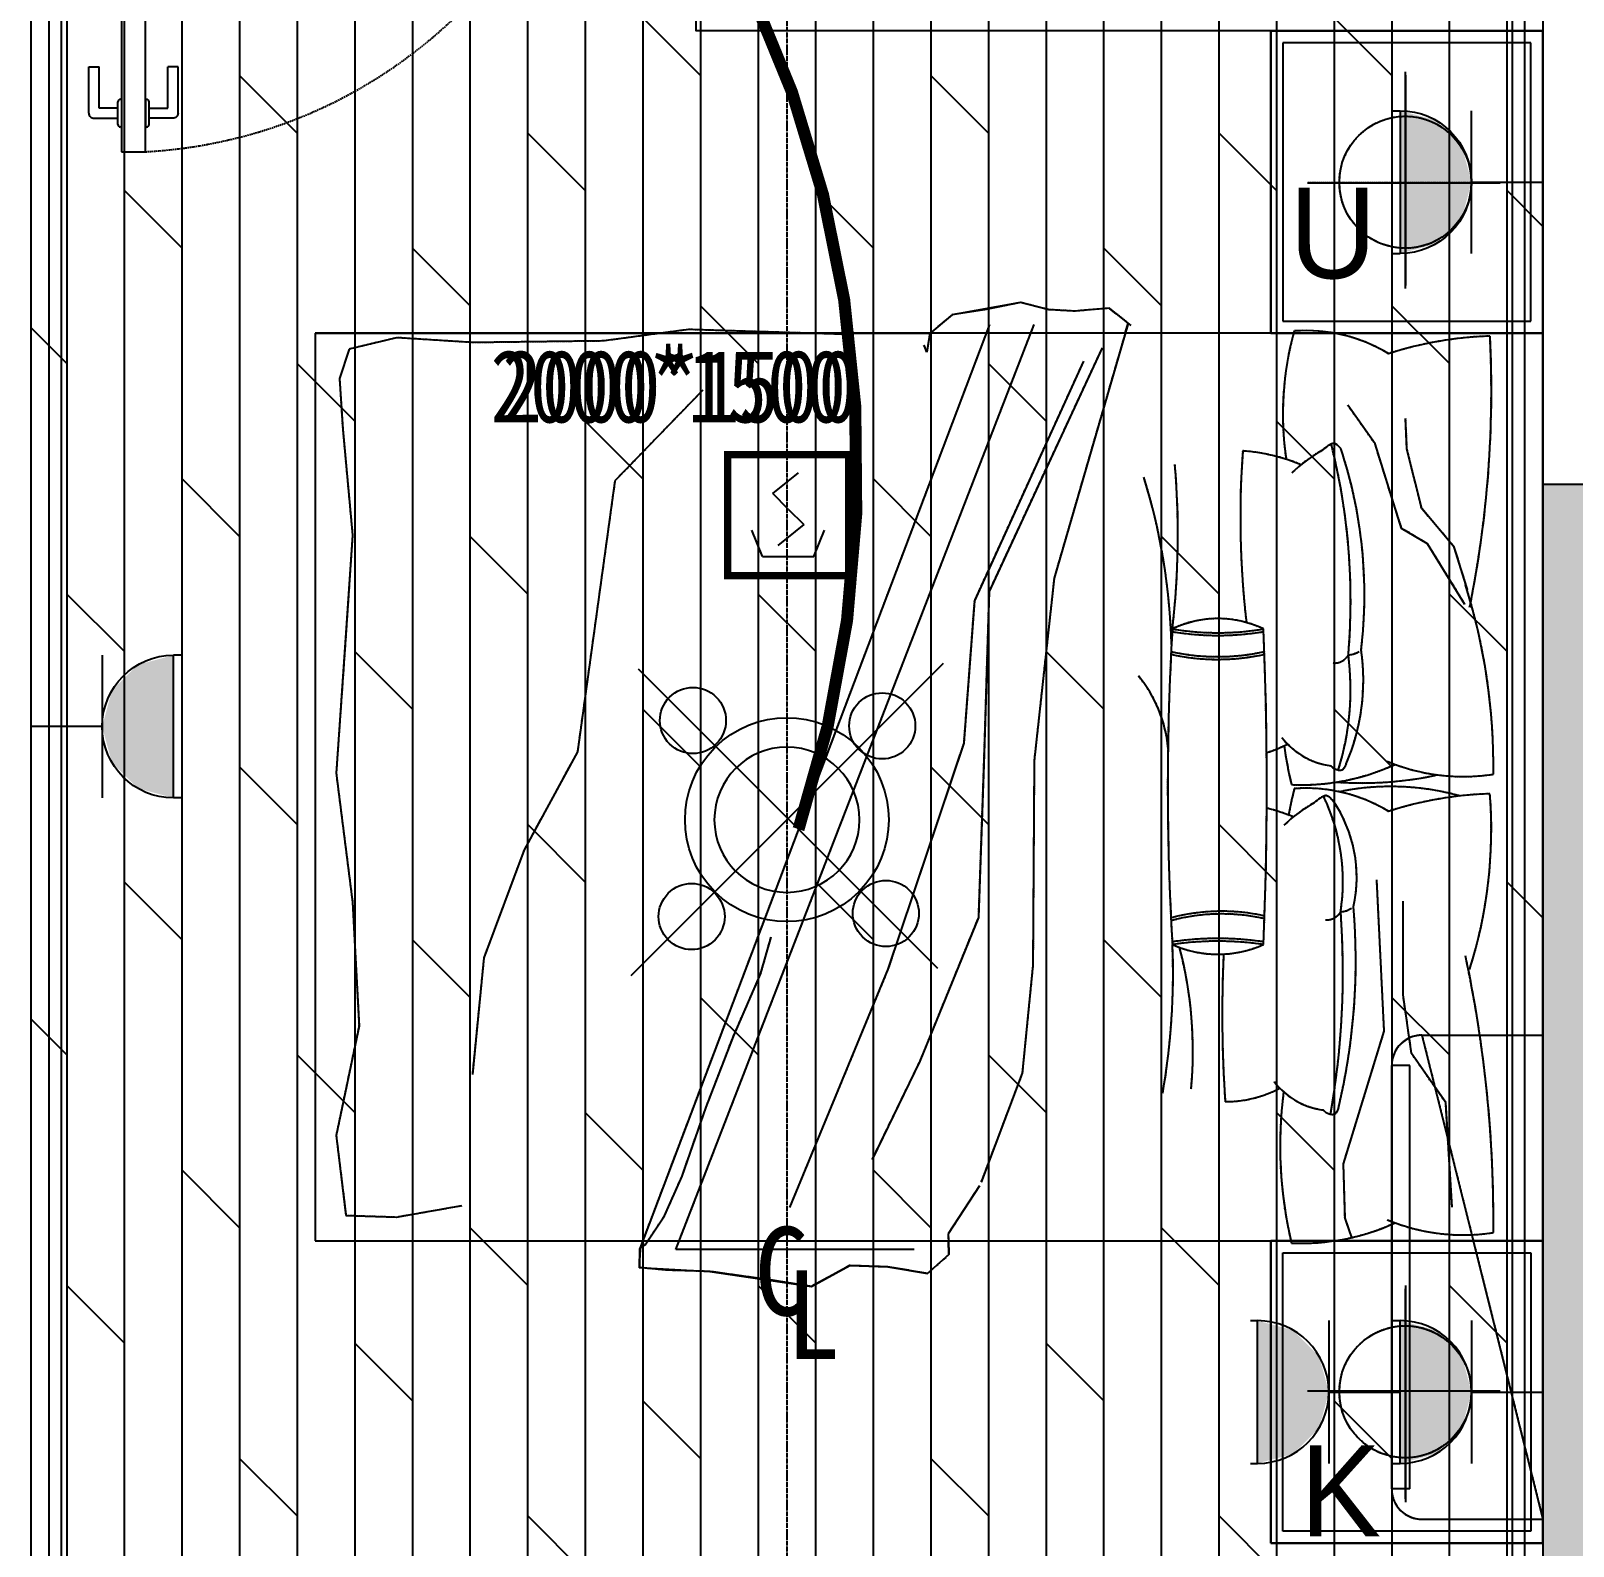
# Model space of a CAD drawing. Extents: x 675652 to 685374, y -153857 to -143837.
# Drawn here: x 679352 to 681902, y -151782 to -149277 of the extents above; entities that cross this region are included whole.
import ezdxf
from ezdxf.enums import TextEntityAlignment as Align

# ---------------------------------------------------------------- set-up
doc = ezdxf.new("R2010")
doc.units = 0
doc.header["$LTSCALE"] = 10
doc.header["$MEASUREMENT"] = 0
doc.linetypes.add('DASH', pattern=[0.35, 0.25, -0.1])
doc.linetypes.add('DOTE', pattern=[2.42, 2, -0.2, 0.02, -0.2])
for name, color, linetype in [('A-WALL', 7, 'Continuous'), ('A-WALL-HATH', 9, 'Continuous'), ('A-地面线', 3, 'Continuous'), ('A-天花尺寸', 3, 'Continuous'), ('A-天花线', 4, 'Continuous'), ('A-家具', 42, 'Continuous'), ('A-强弱电', 3, 'Continuous'), ('A-灯具', 2, 'Continuous'), ('A-灯具开关控制', 153, 'Continuous'), ('A-给排水尺寸', 3, 'Continuous'), ('A-虚线家具', 8, 'Continuous'), ('A-门', 4, 'Continuous'), ('AA$0$A-WALL', 7, 'Continuous'), ('E-EQPM-FIRE', 150, 'Continuous')]:
    doc.layers.add(name, color=color, linetype=linetype)
doc.layers.add('TEL_TEXT', color=4, linetype='Continuous', lineweight=25)
doc.styles.add('_TCH_DIM', font='stylu.ttf')
doc.styles.add('_TEL_DIM', font='SIMPLEX', dxfattribs={"width": 0.8, "height": 3.5, "bigfont": 'HZTXT'})
doc.styles.add('DIM_FONT', font='SIMPLEX.shx', dxfattribs={"width": 0.8})
doc.styles.add('HT宋体', font='', dxfattribs={"width": 0.8})
doc.styles.get("Standard").update_dxf_attribs({"font": 'simhei.ttf'})
doc.styles.add('标注', font='simhei.ttf')
doc.styles.get('HT宋体').set_extended_font_data('SimSun')

# ---------------------------------------------------------------- blocks, each defined once
blk = doc.blocks.new('sdhasdhfa')
at = {"layer": 'A-门'}
for p, q in [((522745.7, -89049.4), (522822.3, -89049.4)), ((522754.2, -89066.4), (522822.3, -89066.4)), ((522822.3, -89049.4), (522822.3, -89066.4)), ((522722.9, -89103.4), (522722.9, -89101.6)), ((522768.6, -89103.4), (522722.9, -89103.4)), ((522727.1, -89097.3), (522764.3, -89097.3)), ((522768.6, -89103.4), (522768.6, -89101.6)), ((522768.6, -89142.9), (522722.9, -89142.9)), ((522722.9, -89142.9), (522722.9, -89144.7)), ((522768.6, -89142.9), (522768.6, -89144.7)), ((522727.1, -89149), (522764.3, -89149)), ((522745.7, -89196.9), (522822.3, -89196.9)), ((522754.2, -89179.9), (522822.3, -89179.9)), ((522822.3, -89196.9), (522822.3, -89179.9))]:
    blk.add_line(p, q, dxfattribs=at)
for points in [[(522745.7, -89049.4), (522745.7, -89049.4, 0.414214), (522737.2, -89057.9), (522737.2, -89097.3)], [(522745.7, -89196.9), (522745.7, -89196.9, -0.414214), (522737.2, -89188.4), (522737.2, -89149)]]:
    blk.add_lwpolyline(points, format="xyb", dxfattribs=at)
for points in [[(522754.2, -89097.3), (522754.2, -89066.4)], [(522754.2, -89149), (522754.2, -89179.9)]]:
    blk.add_lwpolyline(points, dxfattribs=at)
blk.add_lwpolyline([(522681.9, -89103.4), (522681.9, -89142.9), (523481.7, -89142.9), (523481.7, -89103.4)], close=True, dxfattribs=at)
for centre, start, end in [((522727.1, -89101.6), 90, 180), ((522764.3, -89101.6), 360, 90), ((522727.1, -89144.7), 180, 270), ((522764.3, -89144.7), 270, 0)]:
    blk.add_arc(centre, 4.25, start, end, dxfattribs=at)
at = {"layer": 'A-门', "color": 3, "linetype": 'DASH'}
blk.add_arc((523485.8, -89098.3), 805.1, 183.1554, 269.6823, dxfattribs=at)
blk = doc.blocks.new('69825cd')
at = {"layer": 'A-家具', "color": 8, "ltscale": 0.3}
for p, q in [((567417.4, -108550), (567429.4, -108584)), ((567556.8, -108551.2), (567558.7, -108587.2)), ((567686.6, -108550), (567698.6, -108584)), ((567838, -108551.2), (567840, -108587.2)), ((567967.8, -108550), (567979.8, -108584)), ((568107.2, -108551.2), (568109.1, -108587.2)), ((568237, -108550), (568249, -108584)), ((568387.8, -108550), (568399.7, -108584)), ((568539.5, -108550), (568551.4, -108584)), ((567429.4, -108584), (567421.9, -108619.3)), ((567558.7, -108587.2), (567541.6, -108619)), ((567698.6, -108584), (567691, -108619.3)), ((567840, -108587.2), (567822.8, -108619)), ((567979.8, -108584), (567972.3, -108619.3)), ((568109.1, -108587.2), (568092, -108619)), ((568249, -108584), (568241.4, -108619.3)), ((568399.7, -108584), (568392.2, -108619.3)), ((568551.4, -108584), (568543.9, -108619.3))]:
    blk.add_line(p, q, dxfattribs=at)
at = {"layer": 'A-家具', "color": 251}
for p, q in [((568608.8, -108577.2), (567248.8, -108577.2)), ((568608.8, -108597.2), (567248.8, -108597.2))]:
    blk.add_line(p, q, dxfattribs=at)
at = {"layer": 'A-家具'}
blk.add_lwpolyline([(567228.8, -108290.9), (568628.8, -108290.9), (568628.8, -108890.9), (567228.8, -108890.9)], close=True, dxfattribs=at)
at = {"layer": 'A-家具', "color": 251}
blk.add_lwpolyline([(567248.8, -108310.9), (568608.8, -108310.9), (568608.8, -108870.9), (567248.8, -108870.9)], close=True, dxfattribs=at)
at = {"layer": 'A-家具', "color": 8, "ltscale": 0.3}
for points in [[(567385, -108586.8), (567410.3, -108804.5, 0.399141), (567422.8, -108815), (567432.2, -108814.4, 0.414212), (567443.3, -108801.7), (567415.9, -108373, 0.414214), (567403.3, -108361.8), (567393.9, -108362.4, 0.398694), (567382.8, -108374.4)], [(567515.3, -108577.5), (567478.4, -108793.4, 0.399141), (567487.6, -108807.1), (567496.7, -108809.1, 0.414212), (567510.9, -108800.1), (567605.1, -108380.9, 0.414214), (567596, -108366.7), (567586.9, -108364.6, 0.398694), (567572.8, -108373)], [(567654.2, -108586.8), (567679.4, -108804.5, 0.399141), (567692, -108815), (567701.3, -108814.4, 0.414212), (567712.5, -108801.7), (567685.1, -108373, 0.414214), (567672.4, -108361.8), (567663.1, -108362.4, 0.398694), (567651.9, -108374.4)], [(567796.5, -108577.5), (567759.7, -108793.4, 0.399141), (567768.8, -108807.1), (567777.9, -108809.1, 0.414212), (567792.2, -108800.1), (567886.3, -108380.9, 0.414214), (567877.3, -108366.7), (567868.1, -108364.6, 0.398694), (567854.1, -108373)], [(567935.4, -108586.8), (567960.7, -108804.5, 0.399141), (567973.2, -108815), (567982.6, -108814.4, 0.414212), (567993.7, -108801.7), (567966.3, -108373, 0.414214), (567953.7, -108361.8), (567944.3, -108362.4, 0.398694), (567933.2, -108374.4)], [(568065.7, -108577.5), (568028.8, -108793.4, 0.399141), (568038, -108807.1), (568047.1, -108809.1, 0.414212), (568061.3, -108800.1), (568155.5, -108380.9, 0.414214), (568146.4, -108366.7), (568137.3, -108364.6, 0.398694), (568123.2, -108373)], [(568065.7, -108577.5), (568028.8, -108793.4, 0.399141), (568038, -108807.1), (568047.1, -108809.1, 0.414212), (568061.3, -108800.1), (568155.5, -108380.9, 0.414214), (568146.4, -108366.7), (568137.3, -108364.6, 0.398694), (568123.2, -108373)], [(568204.6, -108586.8), (568229.8, -108804.5, 0.399141), (568242.4, -108815), (568251.7, -108814.4, 0.414212), (568262.9, -108801.7), (568235.5, -108373, 0.414214), (568222.8, -108361.8), (568213.5, -108362.4, 0.398694), (568202.3, -108374.4)], [(568204.6, -108586.8), (568229.8, -108804.5, 0.399141), (568242.4, -108815), (568251.7, -108814.4, 0.414212), (568262.9, -108801.7), (568235.5, -108373, 0.414214), (568222.8, -108361.8), (568213.5, -108362.4, 0.398694), (568202.3, -108374.4)], [(568355.3, -108586.8), (568380.6, -108804.5, 0.399141), (568393.2, -108815), (568402.5, -108814.4, 0.414212), (568413.6, -108801.7), (568386.2, -108373, 0.414214), (568373.6, -108361.8), (568364.3, -108362.4, 0.398694), (568353.1, -108374.4)], [(568355.3, -108586.8), (568380.6, -108804.5, 0.399141), (568393.2, -108815), (568402.5, -108814.4, 0.414212), (568413.6, -108801.7), (568386.2, -108373, 0.414214), (568373.6, -108361.8), (568364.3, -108362.4, 0.398694), (568353.1, -108374.4)], [(568507, -108586.8), (568532.3, -108804.5, 0.399141), (568544.9, -108815), (568554.2, -108814.4, 0.414212), (568565.3, -108801.7), (568538, -108373, 0.414214), (568525.3, -108361.8), (568516, -108362.4, 0.398694), (568504.8, -108374.4)], [(568507, -108586.8), (568532.3, -108804.5, 0.399141), (568544.9, -108815), (568554.2, -108814.4, 0.414212), (568565.3, -108801.7), (568538, -108373, 0.414214), (568525.3, -108361.8), (568516, -108362.4, 0.398694), (568504.8, -108374.4)]]:
    blk.add_lwpolyline(points, format="xyb", close=True, dxfattribs=at)
for centre, radius, start, end in [((567449.6, -108582.7), 64.6, 111.8736, 255.4366), ((567578.4, -108591.7), 64.6, 95.5634, 239.1264), ((567718.7, -108582.7), 64.6, 111.8736, 255.4366), ((567859.7, -108591.7), 64.6, 95.5634, 239.1264), ((567999.9, -108582.7), 64.6, 111.8736, 255.4366), ((568128.8, -108591.7), 64.6, 95.5634, 239.1264), ((568269.1, -108582.7), 64.6, 111.8736, 255.4366), ((568419.9, -108582.7), 64.6, 111.8736, 255.4366), ((568571.6, -108582.7), 64.6, 111.8736, 255.4366), ((567419.6, -108584.6), 34.7, 93.6551, 273.6551), ((567549.2, -108585.1), 34.7, 77.3449, 257.3449), ((567688.8, -108584.6), 34.7, 93.6551, 273.6551), ((567830.4, -108585.1), 34.7, 77.3449, 257.3449), ((567970, -108584.6), 34.7, 93.6551, 273.6551), ((568099.6, -108585.1), 34.7, 77.3449, 257.3449), ((568239.2, -108584.6), 34.7, 93.6551, 273.6551), ((568390, -108584.6), 34.7, 93.6551, 273.6551), ((568541.7, -108584.6), 34.7, 93.6551, 273.6551)]:
    blk.add_arc(centre, radius, start, end, dxfattribs=at)
blk = doc.blocks.new('0215sds')
at = {"layer": 'A-家具'}
for p, q in [((659771.5, -109224.2), (659321.5, -109224.2)), ((659321.5, -109224.2), (659321.5, -109724.2)), ((659321.5, -109224.2), (659321.5, -109724.2)), ((659771.5, -109224.2), (659321.5, -109224.2)), ((659771.5, -109724.2), (659771.5, -109224.2)), ((659771.5, -109724.2), (659771.5, -109224.2)), ((659544.5, -109650.1), (659544.5, -109292.2)), ((659544.5, -109297.4), (659544.5, -109644.9)), ((659700.5, -109475.8), (659382.4, -109475.8)), ((657741.5, -109724.2), (657741.5, -111224.2)), ((657741.5, -109724.2), (657741.5, -111224.2)), ((659741.5, -109724.2), (657741.5, -109724.2)), ((659321.5, -109724.2), (659771.5, -109724.2)), ((659321.5, -109724.2), (659771.5, -109724.2)), ((659741.5, -109724.2), (659771.5, -109724.2)), ((659741.5, -111224.2), (659741.5, -109724.2)), ((659771.5, -109724.2), (659771.5, -111224.2)), ((657741.5, -111224.2), (659741.5, -111224.2)), ((659321.5, -111724.2), (659321.5, -111224.2)), ((659321.5, -111224.2), (659771.5, -111224.2)), ((659321.5, -111724.2), (659321.5, -111224.2)), ((659321.5, -111224.2), (659771.5, -111224.2)), ((659771.5, -111224.2), (659741.5, -111224.2)), ((659771.5, -111224.2), (659771.5, -111724.2)), ((659771.5, -111224.2), (659771.5, -111724.2)), ((659544.5, -111298.3), (659544.5, -111656.3)), ((659544.5, -111651), (659544.5, -111303.5)), ((659700.5, -111472.7), (659382.4, -111472.7)), ((659771.5, -111724.2), (659321.5, -111724.2)), ((659771.5, -111724.2), (659321.5, -111724.2))]:
    blk.add_line(p, q, dxfattribs=at)
at = {"layer": 'A-家具', "color": 252}
for p, q in [((659751.5, -109244.2), (659341.5, -109244.2)), ((659341.5, -109244.2), (659341.5, -109704.2)), ((659751.5, -109704.2), (659751.5, -109244.2)), ((659341.5, -109704.2), (659751.5, -109704.2)), ((659341.5, -111704.2), (659341.5, -111244.2)), ((659341.5, -111244.2), (659751.5, -111244.2)), ((659751.5, -111244.2), (659751.5, -111704.2)), ((659751.5, -111704.2), (659341.5, -111704.2))]:
    blk.add_line(p, q, dxfattribs=at)
at = {"layer": 'A-家具', "color": 8}
for p, q in [((658908, -109673.2), (658848.3, -109685.2)), ((658954.5, -109685.2), (658908, -109673.2)), ((658794.7, -109693.5), (658757.7, -109724.5)), ((658848.3, -109685.2), (658794.7, -109693.5)), ((658997.4, -109687.6), (658954.5, -109685.2)), ((659054.7, -109682.8), (658997.4, -109687.6)), ((659090.5, -109711.4), (659054.7, -109682.8)), ((658358.6, -109717.9), (658218.5, -109736.8)), ((658856.4, -109709.8), (658277.6, -111238.6)), ((658337.9, -111238.6), (658930.3, -109709.8)), ((658620.1, -109726), (658358.6, -109717.9)), ((658757.7, -109724.5), (658752.9, -109755.6)), ((659084.9, -109709.8), (658963.4, -110128.8)), ((657797.9, -109750.3), (657781.7, -109798.8)), ((657876.1, -109731.4), (657797.9, -109750.3)), ((658002.8, -109739.5), (657876.1, -109731.4)), ((658218.5, -109736.8), (658002.8, -109739.5)), ((658752.9, -109755.6), (658748.2, -109743.6)), ((659042.5, -109748.3), (658855.7, -110150.8)), ((659011.8, -109770.3), (658831.5, -110166.2)), ((657781.7, -109798.8), (657787.1, -109882.4)), ((658382.4, -109818.1), (658237.1, -109968.1)), ((659493.9, -109906.8), (659448.7, -109842.9)), ((659546.7, -109915.6), (659544.5, -109864.9)), ((657787.1, -109882.4), (657803.3, -110057.7)), ((659519.2, -109988.3), (659493.9, -109906.8)), ((659571, -110013.7), (659546.7, -109915.6)), ((658237.1, -109968.1), (658175.2, -110415.9)), ((659537.9, -110046.7), (659519.2, -109988.3)), ((659624.9, -110077.5), (659571, -110013.7)), ((657803.3, -110057.7), (657792.5, -110219.5)), ((659580.9, -110072), (659537.9, -110046.7)), ((659642.6, -110172.3), (659580.9, -110072)), ((659647, -110148.1), (659624.9, -110077.5)), ((658963.4, -110128.8), (658930.4, -110430.1)), ((658855.7, -110150.8), (658846.9, -110436.7)), ((658831.5, -110166.2), (658813.9, -110401.5)), ((657792.5, -110219.5), (657776.3, -110451.4)), ((658813.9, -110401.5), (658688.6, -110775.4)), ((658175.2, -110415.9), (658087.1, -110577.9)), ((658846.9, -110436.7), (658838.1, -110689.6)), ((658930.4, -110430.1), (658928.2, -110768.8)), ((657776.3, -110451.4), (657803.3, -110664.5)), ((658087.1, -110577.9), (658020.5, -110756.6)), ((659496.2, -110627.5), (659508.5, -110877.7)), ((657803.3, -110664.5), (657814.1, -110869.4)), ((659540.3, -110817.8), (659540.3, -110662.8)), ((658838.1, -110689.6), (658741.3, -110927.2)), ((658478, -110783.6), (658495.2, -110722.5)), ((658020.5, -110756.6), (658001.4, -110949.5)), ((658928.2, -110768.8), (658910.6, -110947)), ((658433, -110886.6), (658478, -110783.6)), ((658688.6, -110775.4), (658525.9, -111169.1)), ((659554.3, -110914.7), (659540.3, -110817.8)), ((657814.1, -110869.4), (657776.3, -111050.1)), ((658387.9, -111003.5), (658433, -110886.6)), ((659508.5, -110877.7), (659441.3, -111097)), ((659610.7, -110995.8), (659554.3, -110914.7)), ((658741.3, -110927.2), (658662.2, -111089.9)), ((658910.6, -110947), (658842.5, -111127.3)), ((659621.3, -111168.5), (659610.7, -110995.8)), ((658348.2, -111117.2), (658387.9, -111003.5)), ((657776.3, -111050.1), (657792.5, -111182.3)), ((659441.3, -111097), (659443.8, -111186.7)), ((658319.3, -111182.7), (658348.2, -111117.2)), ((658839.8, -111133.3), (658788.3, -111212.7)), ((657876.1, -111185), (657983.9, -111166.1)), ((657792.5, -111182.3), (657876.1, -111185)), ((658287.1, -111230.9), (658319.3, -111182.7)), ((659443.8, -111186.7), (659455.7, -111220.2)), ((658279.6, -111236.3), (658287.1, -111230.9)), ((658788.3, -111212.7), (658789.4, -111247)), ((658277.5, -111268.5), (658279.6, -111236.3)), ((658732, -111238.6), (658337.9, -111238.6)), ((658789.4, -111247), (658754, -111278.1)), ((658321.4, -111272.8), (658277.5, -111268.5)), ((658394.4, -111274.9), (658321.4, -111272.8)), ((658500.9, -111289.9), (658394.4, -111274.9)), ((658625.3, -111265.3), (658562, -111299.6)), ((658688.6, -111267.4), (658625.3, -111265.3)), ((658754, -111278.1), (658688.6, -111267.4)), ((658562, -111299.6), (658500.9, -111289.9))]:
    blk.add_line(p, q, dxfattribs=at)
at = {"layer": 'A-家具'}
for centre in [(659544, -109474.5), (659544, -111473.9)]:
    blk.add_circle(centre, 109.1, dxfattribs=at)
for centre, radius, start, end in [((659848.1, -109857.9), 506.7, 164.2475, 188.4671), ((659379.3, -109984.9), 265.2, 58.8581, 94.0582), ((659701.6, -110331.5), 602.8, 91.6825, 107.8912), ((657894.4, -109820.2), 1791.9, 348.5156, 2.9188), ((660796.6, -110028.3), 1525.4, 175.8786, 186.547), ((659253.8, -110223.6), 305.7, 67.3548, 85.9945), ((659531.3, -110137.6), 252.9, 119.7436, 133.8649), ((658708.7, -110156.5), 767.7, 353.2076, 18.3828), ((658690.3, -110440.2), 999.3, 359.2675, 17.4919), ((659234.2, -110370.5), 174.7, 64.4631, 115.5422), ((663529.6, -110473.7), 4378.5, 176.5849, 183.4151), ((659234.2, -109765.1), 454.1, 260.4535, 279.5517), ((653115.1, -110473.7), 6199.9, 357.58865, 2.41135), ((659127.2, -110297.9), 347.4, 336.5683, 8.3603), ((659448.1, -110220), 35.7, 272.7829, 303.2561), ((659437.1, -110317.2), 122.9, 217.6078, 262.448), ((660032.4, -110310), 695.4, 187.9195, 193.3198), ((659372.6, -110102.4), 368.2, 267.369, 294.7777), ((659639.6, -110131.5), 325.3, 247.2889, 278.8361), ((659471.8, -109873.2), 594.3, 291.5018, 291.5201), ((659471.8, -109873.2), 594.3, 266.0004, 282.1973), ((659945.3, -110625.3), 603.4, 165.7481, 169.991), ((659379.3, -110741.4), 265.2, 58.8581, 94.0582), ((659520.1, -110904.3), 430.9, 74.5703, 101.4452), ((659701.6, -111088), 602.8, 91.6825, 107.8912), ((658923.2, -110544.8), 763, 342.3651, 4.4568), ((659518.6, -110719.7), 252.9, 119.7436, 133.8649), ((659238.4, -110623.3), 225.2, 347.5527, 34.2605), ((658405.9, -110760.5), 1056.2, 346.6167, 4.8117), ((659234, -111242), 513, 81.5378, 98.423), ((659234.2, -110566.5), 184.1, 245.8355, 294.1253), ((661306.7, -110850.1), 2065.5, 177.2336, 184.0016), ((657587.5, -111191.6), 2102.2, 359.478, 12.0362), ((659246.5, -110801.4), 192.8, 269.9316, 298.0911), ((659424.4, -110886.2), 122.9, 217.6078, 262.448), ((660032.4, -111067.7), 695.4, 172.5954, 193.3198), ((659372.6, -110860.1), 368.2, 267.369, 294.7777), ((659639.6, -110889.3), 325.3, 247.2889, 278.8361)]:
    blk.add_arc(centre, radius, start, end, dxfattribs=at)
at = {"layer": 'A-家具', "color": 8}
for centre, radius, start, end in [((658389.7, -110166.3), 1063.9, 355.1839, 14.0659), ((657796.6, -110056.3), 1371.3, 353.4434, 4.8204), ((658120.8, -110267.6), 1037, 1.596, 17.1373), ((659234.2, -109765.1), 458.5, 260.4535, 279.5517), ((659233.7, -109902.2), 361, 257.5472, 282.5216), ((659233.7, -109902.2), 356.5, 257.5472, 282.5216), ((659427, -110243.3), 25.9, 264.4356, 331.5699), ((659007.7, -110313.1), 445.8, 342.5524, 7.4008), ((658934.7, -110429.2), 217.9, 5.5759, 39.5349), ((659259.2, -110232.5), 192.8, 286.7376, 298.0911), ((659112.5, -110630.9), 328.3, 351.3722, 25.4497), ((659241.2, -110805.7), 305.7, 67.3548, 76.0422), ((659240.4, -111003.9), 324.4, 77.2311, 105.1765), ((659240.4, -111003.9), 319.9, 77.2311, 105.1765), ((659414.4, -110667.9), 25.9, 264.4356, 331.5699), ((658084.7, -110780.6), 1356.1, 350.0193, 4.2479), ((659435.4, -110644.6), 35.7, 272.7829, 303.2561), ((658031.1, -110783.8), 1128.9, 349.9799, 2.5011), ((659234, -111242), 517.5, 81.5378, 98.423), ((658510.9, -110911.7), 681.9, 354.8223, 14.6438)]:
    blk.add_arc(centre, radius, start, end, dxfattribs=at)
at = {"layer": 'A-家具'}
for points, knots in [([(659437.2, -109914.4), (659433.3, -109910.3), (659426.8, -109903.3), (659414.9, -109911.1), (659409.1, -109915.5), (659405.8, -109918)], [0, 0, 0, 0, 14.650282, 24.537893, 37.312629, 37.312629, 37.312629, 37.312629]), ([(659446, -110436), (659444.2, -110440.4), (659440.9, -110448.7), (659427.8, -110445.8), (659423, -110441.2), (659420.9, -110439.1)], [0, 0, 0, 0, 12.454611, 23.582164, 32.613116, 32.613116, 32.613116, 32.613116]), ([(659424.5, -110496.6), (659420.6, -110492.4), (659414.1, -110485.5), (659402.2, -110493.2), (659396.4, -110497.6), (659393.1, -110500.1)], [0, 0, 0, 0, 14.650282, 24.537893, 37.312629, 37.312629, 37.312629, 37.312629]), ([(659433.4, -111005), (659431.6, -111009.3), (659428.2, -111017.7), (659415.1, -111014.7), (659410.4, -111010.1), (659408.2, -111008)], [0, 0, 0, 0, 12.454611, 23.582164, 32.613116, 32.613116, 32.613116, 32.613116])]:
    blk.add_open_spline(points, degree=3, knots=knots, dxfattribs=at)
at = {"layer": 'A-给排水尺寸', "extrusion": (0, 0, -1)}
for p, q in [((659321.5, -109724.2), (659321.5, -109224.2)), ((659321.5, -109224.2), (659771.5, -109224.2)), ((659771.5, -109224.2), (659771.5, -109724.2)), ((659771.5, -109224.2), (659771.5, -109224.2)), ((658908, -109673.2), (658794.7, -109693.5)), ((658954.5, -109685.2), (658908, -109673.2)), ((658794.7, -109693.5), (658757.7, -109724.5)), ((658997.4, -109687.6), (658954.5, -109685.2)), ((659054.7, -109682.8), (658997.4, -109687.6)), ((659085.7, -109707.6), (659054.7, -109682.8)), ((658757.7, -109724.5), (657741.5, -109724.5)), ((657741.5, -109724.5), (657741.5, -111224.2)), ((659080.7, -109724.2), (659085.7, -109707.6)), ((659359.4, -109724.2), (659080.7, -109724.2)), ((659771.5, -109724.2), (659321.5, -109724.2)), ((659360.5, -109720.3), (659359.4, -109724.2)), ((659374.7, -109719.7), (659360.5, -109720.3)), ((659392.4, -109720), (659374.7, -109719.7)), ((659407.8, -109721.2), (659392.4, -109720)), ((659428.3, -109724.2), (659407.8, -109721.2)), ((659771.5, -109724.2), (659428.3, -109724.2)), ((659771.5, -111224.2), (659771.5, -109724.2)), ((657741.5, -111224.2), (658283.1, -111224.2)), ((658283.1, -111224.2), (658277.6, -111238.6)), ((658789.4, -111247), (658788.6, -111224.2)), ((658788.6, -111224.2), (659354.8, -111224.2)), ((659354.8, -111224.2), (659355.7, -111227.9)), ((659355.7, -111227.9), (659372.6, -111228.3)), ((659372.6, -111228.3), (659391.2, -111227.8)), ((659391.2, -111227.8), (659427.5, -111224.2)), ((659427.5, -111224.2), (659771.5, -111224.2)), ((659771.5, -111224.2), (659771.5, -111224.2)), ((658277.6, -111238.6), (658277.5, -111268.5)), ((658754, -111278.1), (658789.4, -111247)), ((658277.5, -111268.5), (658394.4, -111274.9)), ((658394.4, -111274.9), (658562, -111299.6)), ((658562, -111299.6), (658625.3, -111265.3)), ((658625.3, -111265.3), (658688.6, -111267.4)), ((658688.6, -111267.4), (658754, -111278.1))]:
    blk.add_line(p, q, dxfattribs=at)
at = {"layer": 'A-给排水尺寸'}
for p, q in [((659771.5, -111224.2), (659321.5, -111224.2)), ((659321.5, -111224.2), (659321.5, -111724.2)), ((659771.5, -111724.2), (659771.5, -111224.2)), ((659321.5, -111724.2), (659771.5, -111724.2)), ((659771.5, -111724.2), (659771.5, -111724.2))]:
    blk.add_line(p, q, dxfattribs=at)
at = {"layer": 'A-家具', "color": 8, "style": 'HT宋体', "width": 0.8}
blk.add_text('2000*1500', height=120, dxfattribs=at).set_placement((658031.4, -109871.5))
blk = doc.blocks.new('C$0$F+B5-改$0$F+B5-改$0$空调室内机')
at = {"layer": 'A-家具'}
for p, q in [((-800, -200), (-800, 0)), ((-800, 0), (0, 0)), ((0, -200), (0, 0)), ((-50, -220), (-750, -220)), ((-750, -220), (-750, -250)), ((-50, -220), (-50, -250)), ((-50, -250), (-750, -250))]:
    blk.add_line(p, q, dxfattribs=at)
at = {"layer": 'A-家具', "color": 8}
blk.add_line((-800, -200), (0, 0), dxfattribs=at)
at = {"layer": 'A-家具'}
for centre, start, end in [((-750, -200), 180, 270), ((-50, -200), 270, 0)]:
    blk.add_arc(centre, 50, start, end, dxfattribs=at)
blk = doc.blocks.new('$equip$00001237')
for p, q in [((-0.32, 0.672), (-0.32, 0.64)), ((-0.32, 0.64), (0.32, 0.64)), ((0.32, 0.672), (0.32, 0.64)), ((0.32, 0.32), (-0.32, 0.32)), ((0, 0.32), (0, 0))]:
    blk.add_line(p, q)
blk.add_arc((0, 0.64), 0.32, 180, 0)
for points in [[(0.2771, 0.48), (-0.2771, 0.48), (0.32, 0.64), (-0.32, 0.64)], [(0.16, 0.3629), (-0.16, 0.3629), (0.2771, 0.48), (-0.2771, 0.48)], [(0, 0.32), (0, 0.32), (0.16, 0.3629), (-0.16, 0.3629)]]:
    blk.add_solid(points)
at = {"flags": 9}
blk.add_attdef('A', (0, 0), '', height=0.0000128, dxfattribs=at)
blk = doc.blocks.new('5698sds')
at = {"layer": 'A-虚线家具', "linetype": 'DASH'}
for p, q in [((680936.7, -164288.9), (680357.9, -165817.7)), ((680418.2, -165817.7), (681010.5, -164288.9)), ((679821.7, -164303.3), (679821.7, -165803.3)), ((679821.7, -164303.3), (679821.7, -165803.3)), ((681821.7, -164303.3), (679821.7, -164303.3)), ((679956.4, -164310.5), (679878.2, -164329.4)), ((680083.1, -164318.6), (679956.4, -164310.5)), ((680298.7, -164315.9), (680083.1, -164318.6)), ((680438.9, -164297), (680298.7, -164315.9)), ((680700.4, -164305.1), (680438.9, -164297)), ((681821.7, -165803.3), (681821.7, -164303.3)), ((679878.2, -164329.4), (679862, -164377.9)), ((679862, -164377.9), (679867.4, -164461.5)), ((679867.4, -164461.5), (679883.6, -164636.8)), ((679883.6, -164636.8), (679872.8, -164798.6)), ((679872.8, -164798.6), (679856.6, -165030.5)), ((679856.6, -165030.5), (679883.6, -165243.5)), ((679883.6, -165243.5), (679894.3, -165448.5)), ((679894.3, -165448.5), (679856.6, -165629.2)), ((681651.7, -165463.5), (681851.7, -165463.5)), ((681631.7, -165513.5), (681601.7, -165513.5)), ((679856.6, -165629.2), (679872.8, -165761.3)), ((679956.4, -165764), (680064.2, -165745.1)), ((679872.8, -165761.3), (679956.4, -165764)), ((679821.7, -165803.3), (681821.7, -165803.3)), ((680812.2, -165817.7), (680418.2, -165817.7))]:
    blk.add_line(p, q, dxfattribs=at)
blk.add_lwpolyline([(680451.7, -163203.3), (681851.7, -163203.3), (681851.7, -163803.3), (680451.7, -163803.3)], close=True, dxfattribs=at)
for points in [[(681170.7, -164290.5), (681134.9, -164261.8), (681077.7, -164266.6), (681034.8, -164264.2), (680988.2, -164252.3), (680928.6, -164264.2), (680874.9, -164272.6), (680838, -164303.6), (680833.2, -164334.6), (680828.4, -164322.7)], [(681165.2, -164288.9), (681043.6, -164707.9), (681010.7, -165009.2), (681008.5, -165347.9), (680990.9, -165526), (680922.7, -165706.4)], [(681821.7, -164303.3), (681851.7, -164303.3), (681851.7, -165803.3), (681821.7, -165803.3)], [(681122.8, -164327.4), (680935.9, -164729.9), (680927.1, -165015.8), (680918.3, -165268.7), (680821.6, -165506.2), (680742.4, -165669)], [(681092, -164349.4), (680911.7, -164745.3), (680894.1, -164980.6), (680768.8, -165354.5), (680606.1, -165748.1)], [(680462.7, -164397.1), (680317.4, -164547.2), (680255.5, -164995), (680167.4, -165157), (680100.7, -165335.6), (680081.7, -165528.6)], [(681722.8, -164751.3), (681661.1, -164651.1), (681618.2, -164625.8), (681599.5, -164567.4), (681574.2, -164485.9), (681529, -164422)], [(681727.2, -164727.1), (681705.2, -164656.6), (681651.2, -164592.7), (681627, -164494.7), (681624.8, -164444)], [(681576.5, -165206.6), (681588.8, -165456.8), (681521.5, -165676.1), (681524, -165765.7), (681536, -165799.3)], [(681701.6, -165747.6), (681691, -165574.9), (681634.6, -165493.8), (681620.5, -165396.9), (681620.5, -165241.8)], [(680920, -165712.4), (680868.5, -165791.8), (680869.6, -165826.1), (680834.2, -165857.2), (680768.8, -165846.5), (680705.5, -165844.3), (680642.3, -165878.6), (680581.1, -165869), (680474.6, -165854), (680401.7, -165851.8), (680357.7, -165847.5), (680359.9, -165815.4), (680367.4, -165810), (680399.6, -165761.7), (680428.5, -165696.3), (680468.2, -165582.6), (680513.2, -165465.6), (680558.3, -165362.7), (680575.4, -165301.5)]]:
    blk.add_lwpolyline(points, dxfattribs=at)
for centre, radius, start, end in [((681928.4, -164436.9), 506.7, 164.2475, 188.4671), ((681459.5, -164563.9), 265.2, 58.8581, 94.0582), ((681781.9, -164910.5), 602.8, 91.6825, 107.8912), ((679974.6, -164399.3), 1791.9, 348.5156, 2.9188), ((682876.9, -164607.3), 1525.4, 175.8786, 186.547), ((681334.1, -164802.6), 305.7, 67.3548, 85.9945), ((681611.5, -164716.7), 252.9, 119.7436, 133.8649), ((680469.9, -164745.4), 1063.9, 355.1839, 14.0659), ((680789, -164735.6), 767.7, 353.2076, 18.3828), ((679876.8, -164635.3), 1371.3, 353.4434, 4.8204), ((680201.1, -164846.6), 1037, 1.596, 17.1373), ((680770.6, -165019.3), 999.3, 359.2675, 17.4919), ((681314.4, -164949.5), 174.7, 64.4631, 115.5422), ((685609.8, -165052.7), 4378.5, 176.5849, 183.4151), ((681314.4, -164344.1), 458.5, 260.4535, 279.5517), ((681314.4, -164344.1), 454.1, 260.4535, 279.5517), ((675195.3, -165052.8), 6199.9, 357.58865, 2.41135), ((681313.9, -164481.2), 356.5, 257.5472, 282.5216), ((681207.5, -164876.9), 347.4, 336.5683, 8.3603), ((681528.3, -164799.1), 35.7, 272.7829, 303.2561), ((681313.9, -164481.2), 361, 257.5472, 282.5216), ((681507.3, -164822.4), 25.9, 264.4356, 331.5699), ((681087.9, -164892.1), 445.8, 342.5524, 7.4008), ((681015, -165008.3), 217.9, 5.5759, 39.5349), ((681339.5, -164811.5), 192.8, 286.7376, 298.0911), ((681517.3, -164896.3), 122.9, 217.6078, 262.448), ((682112.6, -164889.1), 695.4, 187.9195, 193.3198), ((681552, -164452.2), 594.3, 291.5018, 291.5201), ((681452.9, -164681.4), 368.2, 267.369, 294.7777), ((681552, -164452.2), 594.3, 266.0004, 282.1973), ((681719.9, -164710.6), 325.3, 247.2889, 278.8361), ((682025.6, -165204.4), 603.4, 165.7481, 169.991), ((681459.5, -165320.4), 265.2, 58.8581, 94.0582), ((681600.3, -165483.4), 430.9, 74.5703, 101.4452), ((681598.9, -165298.8), 252.9, 119.7436, 133.8649), ((681192.8, -165210), 328.3, 351.3722, 25.4497), ((681318.7, -165202.4), 225.2, 347.5527, 34.2605), ((681781.9, -165667), 602.8, 91.6825, 107.8912), ((681003.4, -165123.8), 763, 342.3651, 4.4568), ((681321.4, -165384.8), 305.7, 67.3548, 76.0422), ((681320.7, -165583), 324.4, 77.2311, 105.1765), ((681320.7, -165583), 319.9, 77.2311, 105.1765), ((681494.6, -165246.9), 25.9, 264.4356, 331.5699), ((680165, -165359.7), 1356.1, 350.0193, 4.2479), ((680486.1, -165339.5), 1056.2, 346.6167, 4.8117), ((681515.7, -165223.6), 35.7, 272.7829, 303.2561), ((680111.3, -165362.8), 1128.9, 349.9799, 2.5011), ((681314.3, -165821.1), 517.5, 81.5378, 98.423), ((681314.3, -165821.1), 513, 81.5378, 98.423), ((681314.5, -165145.5), 184.1, 245.8355, 294.1253), ((680591.2, -165490.8), 681.9, 354.8223, 14.6438), ((683387, -165429.1), 2065.5, 177.2336, 184.0016), ((679667.7, -165770.6), 2102.2, 359.478, 12.0362), ((681651.7, -165513.5), 50, 90, 180), ((681504.6, -165465.2), 122.9, 217.6078, 262.448), ((681326.8, -165380.5), 192.8, 269.9316, 298.0911), ((682112.6, -165646.8), 695.4, 172.5954, 193.3198), ((681452.9, -165439.1), 368.2, 267.369, 294.7777), ((681719.9, -165468.3), 325.3, 247.2889, 278.8361)]:
    blk.add_arc(centre, radius, start, end, dxfattribs=at)
for points, knots in [([(681517.5, -164493.5), (681513.6, -164489.4), (681507, -164482.4), (681495.1, -164490.1), (681489.3, -164494.5), (681486, -164497)], [0, 0, 0, 0, 14.650282, 24.537893, 37.312629, 37.312629, 37.312629, 37.312629]), ([(681526.3, -165015.1), (681524.5, -165019.5), (681521.1, -165027.8), (681508, -165024.8), (681503.3, -165020.2), (681501.2, -165018.1)], [0, 0, 0, 0, 12.454611, 23.582164, 32.613116, 32.613116, 32.613116, 32.613116]), ([(681504.8, -165075.6), (681500.9, -165071.5), (681494.4, -165064.5), (681482.5, -165072.2), (681476.6, -165076.7), (681473.4, -165079.2)], [0, 0, 0, 0, 14.650282, 24.537893, 37.312629, 37.312629, 37.312629, 37.312629]), ([(681513.6, -165584), (681511.8, -165588.4), (681508.4, -165596.7), (681495.4, -165593.8), (681490.6, -165589.2), (681488.5, -165587.1)], [0, 0, 0, 0, 12.454611, 23.582164, 32.613116, 32.613116, 32.613116, 32.613116])]:
    blk.add_open_spline(points, degree=3, knots=knots, dxfattribs=at)
at = {"layer": 'E-EQPM-FIRE', "extrusion": (0, 0, -1)}
for p, q in [((680988.2, -164252.3), (680874.9, -164272.6)), ((681034.8, -164264.2), (680988.2, -164252.3)), ((681077.7, -164266.6), (681034.8, -164264.2)), ((681134.9, -164261.8), (681077.7, -164266.6)), ((681166, -164286.7), (681134.9, -164261.8)), ((680874.9, -164272.6), (680838, -164303.6)), ((681161, -164303.3), (681166, -164286.7)), ((680838, -164303.6), (679821.7, -164303.6)), ((679821.7, -164303.6), (679821.7, -165803.3)), ((681439.7, -164303.3), (681161, -164303.3)), ((681440.8, -164299.4), (681439.7, -164303.3)), ((681455, -164298.7), (681440.8, -164299.4)), ((681472.7, -164299), (681455, -164298.7)), ((681488.1, -164300.2), (681472.7, -164299)), ((681508.5, -164303.3), (681488.1, -164300.2)), ((681851.7, -164303.3), (681508.5, -164303.3)), ((681851.7, -165803.3), (681851.7, -164303.3)), ((679821.7, -165803.3), (680363.4, -165803.3)), ((680357.9, -165817.7), (680357.7, -165847.5)), ((680363.4, -165803.3), (680357.9, -165817.7)), ((680834.2, -165857.2), (680869.6, -165826.1)), ((680869.6, -165826.1), (680868.9, -165803.3)), ((680868.9, -165803.3), (681435.1, -165803.3)), ((681435.1, -165803.3), (681436, -165807)), ((681436, -165807), (681452.9, -165807.4)), ((681452.9, -165807.4), (681471.5, -165806.9)), ((681471.5, -165806.9), (681507.7, -165803.3)), ((681507.7, -165803.3), (681851.7, -165803.3)), ((681851.7, -165803.3), (681851.7, -165803.3)), ((680357.7, -165847.5), (680474.6, -165854)), ((680642.3, -165878.6), (680705.5, -165844.3)), ((680705.5, -165844.3), (680768.8, -165846.5)), ((680768.8, -165846.5), (680834.2, -165857.2)), ((680474.6, -165854), (680642.3, -165878.6))]:
    blk.add_line(p, q, dxfattribs=at)
at = {"layer": 'A-虚线家具', "linetype": 'DASH', "insert": (680719.1, -164330.5), "char_height": 120, "attachment_point": 3, "style": 'HT宋体'}
blk.add_mtext_dynamic_manual_height_columns('2000*1500', width=1679.631, gutter_width=1, heights=[0], dxfattribs=at)
at = {"layer": 'A-虚线家具', "linetype": 'DASH', "style": 'DIM_FONT', "width": 0.8, "flags": 9}
for tag in ['YSIZE', 'XSIZE']:
    blk.add_attdef(tag, (679517.7, -159540.5), '', height=0.454, dxfattribs=at)
at = {"linetype": 'DASH'}
for points in [[(681851.7, -163803.3), (681851.7, -164303.3), (681401.7, -164303.3), (681401.7, -163803.3)], [(681851.7, -166303.3), (681851.7, -165803.3), (681401.7, -165803.3), (681401.7, -166303.3)]]:
    blk.add_wipeout(points, dxfattribs=at).dxf.layer = 'A-虚线家具'
at = {"layer": 'A-虚线家具', "linetype": 'DASH'}
for p, q in [((681624.8, -164229.2), (681624.8, -163871.2)), ((681624.8, -163876.4), (681624.8, -164224)), ((681780.8, -164054.8), (681462.7, -164054.8)), ((681651.7, -165463.5), (681851.7, -166263.5)), ((681851.7, -165463.5), (681851.7, -166263.5)), ((681601.7, -166213.5), (681601.7, -165513.5)), ((681631.7, -166213.5), (681631.7, -165513.5)), ((681624.8, -165877.3), (681624.8, -166235.3)), ((681624.8, -166230.1), (681624.8, -165882.6)), ((681780.8, -166051.7), (681462.7, -166051.7)), ((681631.7, -166213.5), (681601.7, -166213.5)), ((681651.7, -166263.5), (681851.7, -166263.5))]:
    blk.add_line(p, q, dxfattribs=at)
for points in [[(681401.7, -163803.3), (681401.7, -164303.3), (681851.7, -164303.3), (681851.7, -163803.3)], [(681851.7, -163803.3), (681401.7, -163803.3), (681401.7, -164303.3), (681851.7, -164303.3)], [(681831.7, -163823.3), (681421.7, -163823.3), (681421.7, -164283.3), (681831.7, -164283.3)], [(681401.7, -166303.3), (681401.7, -165803.3), (681851.7, -165803.3), (681851.7, -166303.3)], [(681851.7, -166303.3), (681401.7, -166303.3), (681401.7, -165803.3), (681851.7, -165803.3)], [(681831.7, -166283.3), (681421.7, -166283.3), (681421.7, -165823.3), (681831.7, -165823.3)]]:
    blk.add_lwpolyline(points, close=True, dxfattribs=at)
for centre in [(681624.3, -164053.6), (681624.3, -166052.9)]:
    blk.add_circle(centre, 109.1, dxfattribs=at)
blk.add_arc((681651.7, -166213.5), 50, 180, 270, dxfattribs=at)
blk = doc.blocks.new('QTWEHYQ')
at = {"layer": 'A-灯具'}
for p, q in [((-31630.9, -22007.8), (-30985.2, -22653.5)), ((-31619.7, -22637.9), (-31001.6, -22019.8))]:
    blk.add_line(p, q, dxfattribs=at)
at = {"layer": 'A-灯具', "color": 2}
blk.add_circle((-31308, -22330.7), 150, dxfattribs=at)
at = {"layer": 'A-灯具', "extrusion": (0, 0, -1)}
for centre, major_axis, start_param, end_param in [((-31113.8, -22125.6), (0, -68.3), 5.497787, 11.780972), ((-31505, -22136.8), (0, -68.3), 5.497787, 11.780972), ((-31307.9, -22330.5), (0, -210.5), 5.497787, 11.780972), ((-31512.5, -22524.3), (-68.3, 0), 3.926991, 10.210176), ((-31111.1, -22530.7), (0, -68.3), 5.497787, 11.780972)]:
    blk.add_ellipse(centre, major_axis=major_axis, ratio=1, start_param=start_param, end_param=end_param, dxfattribs=at)
blk = doc.blocks.new('REGDFSGREWGETWR')
at = {"layer": 'A-天花尺寸', "style": '标注', "width": 0.9}
for s, p in [('C', (-38.5, -21.8)), ('L', (25.9, -110.2))]:
    blk.add_text(s, height=180, dxfattribs=at).set_placement(p)
blk = doc.blocks.new('$equip_U$00000126(COMP-532-4231)')
for p, q in [((-0.0641, 0.1141), (0.0428, 0.1996)), ((0, 0.05), (-0.0641, 0.1141)), ((0, 0.05), (0.0641, -0.0141)), ((-0.1065, -0.1451), (-0.15, -0.0363)), ((0.0641, -0.0141), (-0.0427, -0.0996)), ((0.1065, -0.1451), (0.15, -0.0363)), ((-0.1065, -0.1451), (0.1065, -0.1451))]:
    blk.add_line(p, q)
at = {"color": 0, "linetype": 'Continuous', "const_width": 0.03}
blk.add_lwpolyline([(-0.25, -0.225), (-0.25, 0.275), (0.25, 0.275), (0.25, -0.225)], close=True, dxfattribs=at)
for p in [(0, 0.275), (-0.25, 0.025), (0.25, 0.025), (0, -0.225)]:
    blk.add_point(p)
at = {"layer": 'TEL_TEXT', "style": '_TEL_DIM', "flags": 1}
blk.add_attdef('A', text='', height=0.00001, dxfattribs=at).set_placement((0, 0.025), align=Align.MIDDLE_CENTER)

msp = doc.modelspace()

# ---------------------------------------------------------------- block references
at = {"layer": 'A-虚线家具', "color": 3}
msp.add_blockref('5698sds', (0, 14526.5), dxfattribs=at)

# ---------------------------------------------------------------- next in the draw order: hatches: boundary and pattern name
at = {"layer": 'A-WALL-HATH'}
msp.add_hatch(color=256, dxfattribs=at).paths.add_polyline_path([(682051.7, -151926.8), (682051.7, -150026.8), (681851.7, -150026.8), (681851.7, -151926.8), (681051.7, -151926.8), (681051.7, -152126.8), (682951.7, -152126.8), (682951.7, -151926.8)])
at = {"layer": 'A-地面线'}
h = msp.add_hatch(dxfattribs=at)
h.set_pattern_fill('DOLMIT', color=8, scale=120, angle=90, double=1)
h.set_pattern_definition([(90, (0, 0), (-95.249047, 6e-15), []), (135, (0, 0), (-190.49796, -190.49796), [134.70255, -269.4048])])
h.paths.add_polyline_path([(685151.7, -147976.8), (683751.7, -147976.8), (683751.7, -148576.8), (683061.7, -148576.8), (683061.7, -148591.8), (683041.7, -148591.8), (683036.7, -148591.8), (683011.7, -148591.8), (683011.7, -148576.8), (683001.7, -148576.8), (682192, -148576.8), (682192, -148591.8), (682167, -148591.8), (682142, -148591.8), (682051.7, -148576.8), (682051.7, -151926.8), (682951.7, -151926.8), (684751.7, -151926.8), (685151.7, -151926.8)])
h.paths.add_polyline_path([(681851.7, -148676.8), (680361.7, -148676.8), (680361.7, -148691.8), (680341.7, -148691.8), (680336.7, -148691.8), (680311.7, -148691.8), (680311.7, -148676.8), (680301.7, -148676.9), (680301.7, -148676.9), (679491.7, -148676.9), (679491.7, -148691.8), (679466.7, -148691.8), (679441.7, -148691.8), (679351.7, -148676.8), (679351.7, -151926.8), (679551.7, -151926.8), (681051.7, -151926.8), (681351.7, -151926.8), (681851.7, -151926.8)])
h.paths.add_polyline_path([(685151.7, -144926.8), (684501.7, -144926.8), (683301.7, -144926.8), (682651.7, -144926.8), (682651.7, -147326.8), (682691.7, -147326.8), (682691.7, -147311.8), (682711.7, -147311.8), (682716.7, -147311.8), (682741.7, -147311.8), (682741.7, -147326.8), (682751.7, -147326.8), (683561.5, -147326.8), (683561.5, -147311.8), (683586.5, -147311.8), (683611.5, -147311.8), (683751.7, -147326.8), (683751.7, -147876.8), (685151.7, -147876.8)])

# ---------------------------------------------------------------- next in the draw order: linework, layer by layer
at = {"layer": 'A-WALL', "color": 6}
for p, q in [((682051.7, -150026.8), (681851.7, -150026.8)), ((681851.7, -150026.8), (681851.7, -151926.8))]:
    msp.add_line(p, q, dxfattribs=at)
at = {"layer": 'A-天花尺寸', "color": 1, "linetype": 'DOTE', "ltscale": 0.4}
msp.add_line((680601.7, -148726.8), (680601.7, -151876.8), dxfattribs=at)
at = {"layer": 'A-天花线', "color": 3}
msp.add_lwpolyline([(679381.7, -151896.8), (681821.7, -151896.8), (681821.7, -148706.8), (679381.7, -148706.8)], close=True, dxfattribs=at)
at = {"layer": 'A-天花线'}
msp.add_lwpolyline([(679401.7, -151876.8), (681801.7, -151876.8), (681801.7, -148726.8), (679401.7, -148726.8)], close=True, dxfattribs=at)
at = {"layer": 'A-灯具开关控制', "color": 1, "linetype": 'DASH', "const_width": 20}
msp.add_lwpolyline([(680363.4, -148908.5, -0.242012), (680621, -150596.4, -5.316722)], format="xyb", dxfattribs=at)
at = {"layer": 'AA$0$A-WALL'}
for p, q in [((679351.7, -148676.8), (679351.7, -151926.8)), ((681851.7, -148676.8), (681851.7, -151926.8))]:
    msp.add_line(p, q, dxfattribs=at)

# ---------------------------------------------------------------- next in the draw order: block references
at = {"layer": 'A-天花尺寸', "xscale": 0.8125, "yscale": 0.8125, "zscale": 0.8125}
msp.add_blockref('REGDFSGREWGETWR', (680579.4, -151382.4), dxfattribs=at)
at = {"layer": 'A-家具'}
for name, p in [('69825cd', (113223, -40386)), ('0215sds', (22080.3, -40052.6))]:
    msp.add_blockref(name, p, dxfattribs=at)
at = {"layer": 'A-家具', "color": 3, "rotation": 270}
msp.add_blockref('C$0$F+B5-改$0$F+B5-改$0$空调室内机', (681851.7, -151737), dxfattribs=at)
at = {"layer": 'A-强弱电', "yscale": 368.7009804528498, "zscale": 368.7009804528498}
for p, xscale, rotation in [((681851.7, -149526.8), -368.7009804528498, 90), ((679351.7, -150426.8), -368.7009804528498, 270), ((681615.8, -151526.8), 368.7009804528498, 90.00000000000001), ((681851.7, -151526.8), 368.7009804528498, 90.00000000000001)]:
    msp.add_blockref('$equip$00001237', p, dxfattribs=dict(at, xscale=xscale, rotation=rotation))
at = {"layer": 'A-灯具', "color": 8, "xscale": -0.8, "yscale": 0.8, "zscale": 0.8}
msp.add_blockref('QTWEHYQ', (655555.4, -132716.3), dxfattribs=at)
at = {"layer": 'A-门', "color": 3, "rotation": 90.00000000000001}
msp.add_blockref('sdhasdhfa', (590398.3, -672158.6), dxfattribs=at)
at = {"layer": 'E-EQPM-FIRE', "xscale": 400, "yscale": 400, "zscale": 400}
msp.add_blockref('$equip_U$00000126(COMP-532-4231)', (680603.9, -150087.4), dxfattribs=at)

# ---------------------------------------------------------------- next in the draw order: texts
at = {"layer": 'A-强弱电', "color": 0, "style": '_TCH_DIM'}
for s, p in [('U', (681432.2, -149685.8)), ('K', (681450.1, -151765.1, 0))]:
    msp.add_text(s, height=150, dxfattribs=at).set_placement(p)

doc.saveas('drawing.dxf')
